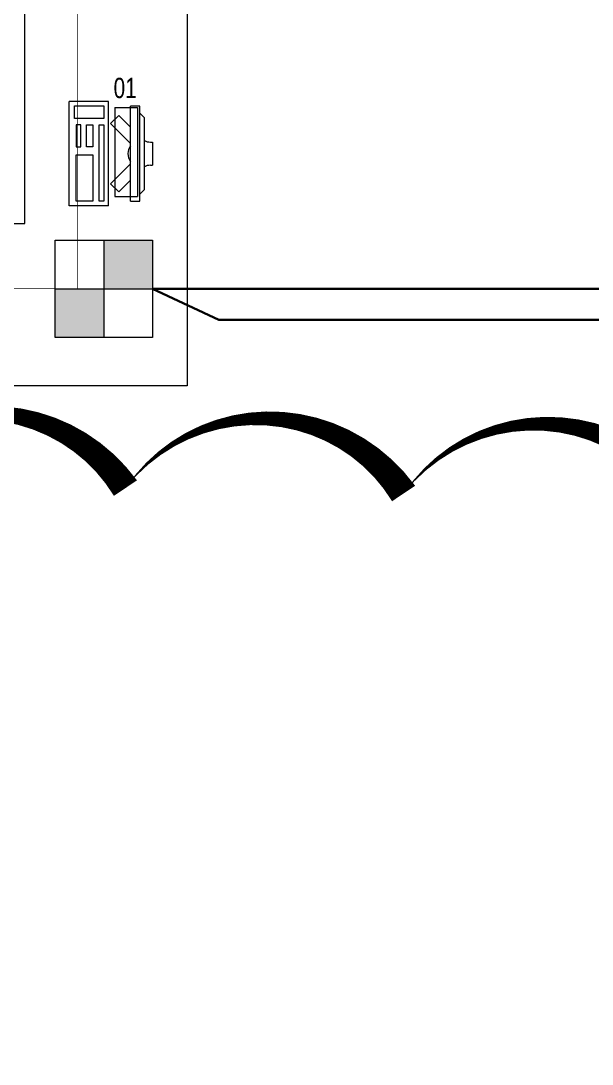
# Model space of a CAD drawing. Header units: metres. Extents: x 75097 to 220695, y -1557923 to -1361206.
# Drawn here: x 102833 to 105298, y -1410951 to -1406448 of the extents above; entities that cross this region are included whole.
import ezdxf

# ---------------------------------------------------------------- set-up
doc = ezdxf.new("R2010")
doc.units = ezdxf.units.M
doc.layers.get('0').update_dxf_attribs({"lineweight": 0})
doc.layers.add('A-100 - Copy$0$Medical Equipment and Furniture', color=8, linetype='Continuous', lineweight=0)
doc.layers.add('E-LG', color=245, linetype='Continuous', lineweight=30)
doc.layers.add('E-POWR', color=7, linetype='Continuous', lineweight=9, true_color=0x4e7e3e)
doc.layers.add('REV 01', color=7, linetype='Continuous', lineweight=0, true_color=0xe41b4d)
doc.styles.add('A-100 - Copy$0$X3G_ENTITY_257CFD', font='swisscl.ttf', dxfattribs={"height": 200})

# ---------------------------------------------------------------- blocks, each defined once
blk = doc.blocks.new('FLOOR BOX')
at = {"layer": 'E-POWR'}
h = blk.add_hatch(color=256, dxfattribs=at)
h.dxf.hatch_style = 1
h.paths.add_polyline_path([(0, 300), (0, 0), (300, 0), (300, 300)])
h.paths.add_polyline_path([(0, -300), (0, 0), (-300, 0), (-300, -300)])
blk.add_lwpolyline([(-300, 300), (300, 300), (300, -300), (-300, -300)], close=True, dxfattribs=at)
for points in [[(0, 300), (0, -300)], [(-300, 0), (300, 0)]]:
    blk.add_lwpolyline(points, dxfattribs=at)
blk = doc.blocks.new('A-100 - Copy$0$ITCWLS1-P')
for p, q in [((-0.2651, 0.43, 0), (-0.3051, 0.43, 0)), ((-0.3051, 0.43, 0), (-0.3051, 0.02, 0)), ((-0.197, 0.4094), (-0.295, 0.4094)), ((-0.295, 0.0264), (-0.295, 0.4094)), ((-0.2651, 0.43, 0), (-0.2651, 0.02, 0)), ((-0.197, 0.0264), (-0.197, 0.4094)), ((-0.17, 0.45), (-0.17, 0)), ((-0.17, 0.45), (0, 0.45)), ((-0.1496, 0.4305), (-0.1291, 0.4305)), ((-0.1291, 0.4305), (-0.1291, 0.4089)), ((0, 0.45), (0, 0)), ((-0.3251, 0.38, 0), (-0.3051, 0.4, 0)), ((-0.3251, 0.38, 0), (-0.3251, 0.07, 0)), ((-0.3503, 0.275), (-0.3596, 0.275)), ((-0.3596, 0.175), (-0.3596, 0.275)), ((-0.3503, 0.175), (-0.3596, 0.175)), ((-0.3251, 0.07, 0), (-0.3051, 0.05, 0)), ((-0.3051, 0.02, 0), (-0.2651, 0.02, 0)), ((-0.197, 0.0264), (-0.295, 0.0264)), ((-0.17, 0), (0, 0))]:
    blk.add_line(p, q)
at = {"extrusion": (2.48281e-10, 3.18408e-10, -1)}
for p, q in [((-0.2651, 0.3395), (-0.2144, 0.3902)), ((-0.1791, 0.3548), (-0.2144, 0.3902)), ((-0.2651, 0.2688), (-0.1791, 0.3548))]:
    blk.add_line(p, q, dxfattribs=at)
at = {"extrusion": (2.48281e-10, -3.18408e-10, -1)}
for p, q in [((-0.2651, 0.1812), (-0.1791, 0.0952)), ((-0.2651, 0.1105), (-0.2144, 0.0598)), ((-0.1791, 0.0952), (-0.2144, 0.0598))]:
    blk.add_line(p, q, dxfattribs=at)
for points in [[(-0.1291, 0.4089), (-0.1291, 0.1), (-0.1496, 0.1), (-0.1496, 0.4305)], [(-0.1496, 0.1), (-0.1496, 0.1), (-0.1496, 0.1), (-0.1496, 0.1), (-0.1496, 0.1), (-0.1496, 0.1), (-0.1496, 0.1), (-0.1496, 0.1), (-0.1496, 0.1)], [(-0.1496, 0.1), (-0.1496, 0.1), (-0.1496, 0.1), (-0.1496, 0.1), (-0.1496, 0.1), (-0.1496, 0.1), (-0.1496, 0.1), (-0.1496, 0.1), (-0.1496, 0.1), (-0.1496, 0.1), (-0.1496, 0.1), (-0.1496, 0.1), (-0.1496, 0.1), (-0.1496, 0.1), (-0.1496, 0.1), (-0.1496, 0.1), (-0.1496, 0.1), (-0.1496, 0.1)], [(-0.1496, 0.1), (-0.1496, 0.1), (-0.1496, 0.1), (-0.1496, 0.1), (-0.1496, 0.1), (-0.1496, 0.1), (-0.1496, 0.1), (-0.1496, 0.1), (-0.1496, 0.1), (-0.1496, 0.1)], [(-0.1496, 0.1), (-0.1496, 0.1), (-0.1496, 0.1), (-0.1496, 0.1), (-0.1496, 0.1), (-0.1496, 0.1), (-0.1496, 0.1)], [(-0.1496, 0.1), (-0.1496, 0.1), (-0.1496, 0.1), (-0.1496, 0.1), (-0.1496, 0.1), (-0.1496, 0.1), (-0.1496, 0.1), (-0.1496, 0.1), (-0.1496, 0.1), (-0.1496, 0.1)], [(-0.1496, 0.1), (-0.1496, 0.1), (-0.1496, 0.1), (-0.1496, 0.1), (-0.1496, 0.1), (-0.1496, 0.1), (-0.1496, 0.1), (-0.1496, 0.1), (-0.1496, 0.1), (-0.1496, 0.1), (-0.1496, 0.1), (-0.1496, 0.1), (-0.1496, 0.1), (-0.1496, 0.1), (-0.1496, 0.1)], [(-0.1496, 0.1), (-0.1496, 0.1), (-0.1496, 0.1), (-0.1496, 0.1), (-0.1496, 0.1), (-0.1496, 0.1), (-0.1496, 0.1), (-0.1496, 0.1), (-0.1496, 0.1), (-0.1496, 0.1)], [(-0.1496, 0.1), (-0.1496, 0.1), (-0.1496, 0.1), (-0.1496, 0.1), (-0.1496, 0.1), (-0.1496, 0.1), (-0.1496, 0.1), (-0.1496, 0.1), (-0.1496, 0.1), (-0.1496, 0.1)], [(-0.1496, 0.1), (-0.1496, 0.1), (-0.1496, 0.1), (-0.1496, 0.1), (-0.1496, 0.1), (-0.1496, 0.1), (-0.1496, 0.1), (-0.1496, 0.1), (-0.1496, 0.1), (-0.1496, 0.1), (-0.1496, 0.1), (-0.1496, 0.1), (-0.1496, 0.1), (-0.1496, 0.1), (-0.1496, 0.1), (-0.1496, 0.1), (-0.1496, 0.1), (-0.1496, 0.1), (-0.1496, 0.1), (-0.1496, 0.1), (-0.1496, 0.1), (-0.1496, 0.1), (-0.1496, 0.1), (-0.1496, 0.1), (-0.1496, 0.1), (-0.1496, 0.1), (-0.1496, 0.1), (-0.1496, 0.1), (-0.1496, 0.1), (-0.1496, 0.1), (-0.1496, 0.1), (-0.1496, 0.1), (-0.1496, 0.1), (-0.1496, 0.1), (-0.1496, 0.1), (-0.1496, 0.1), (-0.1496, 0.1), (-0.1496, 0.1), (-0.1496, 0.1), (-0.1496, 0.1), (-0.1496, 0.1), (-0.1496, 0.1), (-0.1496, 0.1), (-0.1496, 0.1), (-0.1496, 0.1), (-0.1496, 0.1), (-0.1496, 0.1), (-0.1496, 0.1), (-0.1496, 0.1), (-0.1496, 0.1), (-0.1496, 0.1), (-0.1496, 0.1), (-0.1496, 0.1), (-0.1496, 0.1)], [(-0.1496, 0.1), (-0.1496, 0.1), (-0.1496, 0.1), (-0.1496, 0.1), (-0.1496, 0.1), (-0.1496, 0.1), (-0.1496, 0.1), (-0.1496, 0.1), (-0.1496, 0.1), (-0.1496, 0.1), (-0.1496, 0.1), (-0.1496, 0.1), (-0.1496, 0.1), (-0.1496, 0.1), (-0.1496, 0.1), (-0.1496, 0.1), (-0.1496, 0.1), (-0.1496, 0.1), (-0.1496, 0.1), (-0.1496, 0.1), (-0.1496, 0.1), (-0.1496, 0.1), (-0.1496, 0.1), (-0.1496, 0.1), (-0.1496, 0.1), (-0.1496, 0.1), (-0.1496, 0.1), (-0.1496, 0.1), (-0.1496, 0.1), (-0.1496, 0.1), (-0.1496, 0.1), (-0.1496, 0.1), (-0.1496, 0.1), (-0.1496, 0.1), (-0.1496, 0.1), (-0.1496, 0.1), (-0.1496, 0.1), (-0.1496, 0.1), (-0.1496, 0.1), (-0.1496, 0.1), (-0.1496, 0.1), (-0.1496, 0.1), (-0.1496, 0.1), (-0.1496, 0.1), (-0.1496, 0.1), (-0.1496, 0.1), (-0.1496, 0.1), (-0.1496, 0.1), (-0.1496, 0.1), (-0.1496, 0.1), (-0.1496, 0.1), (-0.1496, 0.1), (-0.1496, 0.1), (-0.1496, 0.1), (-0.1496, 0.1), (-0.1496, 0.1), (-0.1496, 0.1), (-0.1496, 0.1), (-0.1496, 0.1), (-0.1496, 0.1), (-0.1496, 0.1), (-0.1496, 0.1), (-0.1496, 0.1), (-0.1496, 0.1), (-0.1496, 0.1), (-0.1496, 0.1), (-0.1496, 0.1), (-0.1496, 0.1), (-0.1496, 0.1), (-0.1496, 0.1), (-0.1496, 0.1), (-0.1496, 0.1), (-0.1496, 0.1), (-0.1496, 0.1), (-0.1496, 0.1), (-0.1496, 0.1), (-0.1496, 0.1), (-0.1496, 0.1), (-0.1496, 0.1), (-0.1496, 0.1), (-0.1496, 0.1), (-0.1496, 0.1), (-0.1496, 0.1), (-0.1496, 0.1), (-0.1496, 0.1), (-0.1496, 0.1), (-0.1496, 0.1), (-0.1496, 0.1), (-0.1496, 0.1)], [(-0.1496, 0.1), (-0.1496, 0.1), (-0.1496, 0.1), (-0.1496, 0.1), (-0.1496, 0.1), (-0.1496, 0.1), (-0.1496, 0.1), (-0.1496, 0.1), (-0.1496, 0.1), (-0.1496, 0.1), (-0.1496, 0.1), (-0.1496, 0.1)], [(-0.1496, 0.1), (-0.1496, 0.1), (-0.1496, 0.1), (-0.1496, 0.1), (-0.1496, 0.1), (-0.1496, 0.1), (-0.1496, 0.1)], [(-0.1496, 0.1), (-0.1496, 0.1), (-0.1496, 0.1), (-0.1496, 0.1), (-0.1496, 0.1), (-0.1496, 0.1), (-0.1496, 0.1), (-0.1496, 0.1), (-0.1496, 0.1), (-0.1496, 0.1), (-0.1496, 0.1), (-0.1496, 0.1), (-0.1496, 0.1), (-0.1496, 0.1), (-0.1496, 0.1), (-0.1496, 0.1), (-0.1496, 0.1)], [(-0.1496, 0.1), (-0.1496, 0.1), (-0.1496, 0.1), (-0.1496, 0.1), (-0.1496, 0.1), (-0.1496, 0.1), (-0.1496, 0.1), (-0.1496, 0.1), (-0.1496, 0.1), (-0.1496, 0.1), (-0.1496, 0.1), (-0.1496, 0.1), (-0.1496, 0.1), (-0.1496, 0.1), (-0.1496, 0.1), (-0.1496, 0.1), (-0.1496, 0.1), (-0.1496, 0.1), (-0.1496, 0.1), (-0.1496, 0.1), (-0.1496, 0.1), (-0.1496, 0.1), (-0.1496, 0.1), (-0.1496, 0.1), (-0.1496, 0.1), (-0.1496, 0.1), (-0.1496, 0.1), (-0.1496, 0.1), (-0.1496, 0.1), (-0.1496, 0.1), (-0.1496, 0.1), (-0.1496, 0.1), (-0.1496, 0.1), (-0.1496, 0.1), (-0.1496, 0.1), (-0.1496, 0.1), (-0.1496, 0.1), (-0.1496, 0.1), (-0.1496, 0.1), (-0.1496, 0.1), (-0.1496, 0.1), (-0.1496, 0.1), (-0.1496, 0.1), (-0.1496, 0.1), (-0.1496, 0.1), (-0.1496, 0.1), (-0.1496, 0.1), (-0.1496, 0.1), (-0.1496, 0.1), (-0.1496, 0.1), (-0.1496, 0.1), (-0.1496, 0.1), (-0.1496, 0.1), (-0.1496, 0.1), (-0.1496, 0.1), (-0.1496, 0.1), (-0.1496, 0.1), (-0.1496, 0.1), (-0.1496, 0.1), (-0.1496, 0.1), (-0.1496, 0.1), (-0.1496, 0.1), (-0.1496, 0.1), (-0.1496, 0.1), (-0.1496, 0.1), (-0.1496, 0.1), (-0.1496, 0.1), (-0.1496, 0.1), (-0.1496, 0.1), (-0.1496, 0.1), (-0.1496, 0.1), (-0.1496, 0.1), (-0.1496, 0.1), (-0.1496, 0.1), (-0.1496, 0.1), (-0.1496, 0.1), (-0.1496, 0.1), (-0.1496, 0.1), (-0.1496, 0.1), (-0.1496, 0.1), (-0.1496, 0.1), (-0.1496, 0.1), (-0.1496, 0.1), (-0.1496, 0.1), (-0.1496, 0.1), (-0.1496, 0.1), (-0.1496, 0.1), (-0.1496, 0.1), (-0.1496, 0.1), (-0.1496, 0.1), (-0.1496, 0.1), (-0.1496, 0.1), (-0.1496, 0.1), (-0.1496, 0.1), (-0.1496, 0.1), (-0.1496, 0.1), (-0.1496, 0.1), (-0.1496, 0.1), (-0.1496, 0.1), (-0.1496, 0.1), (-0.1496, 0.1), (-0.1496, 0.1), (-0.1496, 0.1), (-0.1496, 0.1), (-0.1496, 0.1), (-0.1496, 0.1), (-0.1496, 0.1), (-0.1496, 0.1), (-0.1496, 0.1), (-0.1496, 0.1), (-0.1496, 0.1)], [(-0.1496, 0.1), (-0.1496, 0.1), (-0.1496, 0.1), (-0.1496, 0.1), (-0.1496, 0.1), (-0.1496, 0.1), (-0.1496, 0.1), (-0.1496, 0.1)]]:
    blk.add_lwpolyline(points)
for points in [[(-0.1019, 0.4305), (-0.0304, 0.4305), (-0.0304, 0.2294), (-0.1019, 0.2294)], [(-0.1019, 0.1954), (-0.0747, 0.1954), (-0.0747, 0.1), (-0.1019, 0.1)], [(-0.0304, 0.1954), (-0.0508, 0.1954), (-0.0508, 0.1), (-0.0304, 0.1)], [(-0.1496, 0.1), (-0.1496, 0.1), (-0.1496, 0.1), (-0.1496, 0.1), (-0.1496, 0.1), (-0.1496, 0.1), (-0.1496, 0.1), (-0.1496, 0.1), (-0.1496, 0.1), (-0.1496, 0.1), (-0.1496, 0.1), (-0.1496, 0.1), (-0.1496, 0.1), (-0.1496, 0.1), (-0.1496, 0.1), (-0.1496, 0.1), (-0.1496, 0.1), (-0.1496, 0.1), (-0.1496, 0.1), (-0.1496, 0.1), (-0.1496, 0.1), (-0.1496, 0.1), (-0.1496, 0.1), (-0.1496, 0.1), (-0.1496, 0.1), (-0.1496, 0.1), (-0.1496, 0.1), (-0.1496, 0.1), (-0.1496, 0.1), (-0.1496, 0.1), (-0.1496, 0.1), (-0.1496, 0.1), (-0.1496, 0.1), (-0.1496, 0.1), (-0.1496, 0.1), (-0.1496, 0.1), (-0.1496, 0.1), (-0.1496, 0.1), (-0.1496, 0.1), (-0.1496, 0.1), (-0.1496, 0.1), (-0.1496, 0.1), (-0.1496, 0.1), (-0.1496, 0.1), (-0.1496, 0.1), (-0.1496, 0.1), (-0.1496, 0.1), (-0.1496, 0.1), (-0.1496, 0.1), (-0.1496, 0.1), (-0.1496, 0.1), (-0.1496, 0.1), (-0.1496, 0.1), (-0.1496, 0.1), (-0.1496, 0.1), (-0.1496, 0.1), (-0.1496, 0.1), (-0.1496, 0.1), (-0.1496, 0.1), (-0.1496, 0.1), (-0.1496, 0.1), (-0.1496, 0.1), (-0.1496, 0.1), (-0.1496, 0.1), (-0.1496, 0.1), (-0.1496, 0.1), (-0.1496, 0.1), (-0.1496, 0.1), (-0.1496, 0.1), (-0.1496, 0.1), (-0.1496, 0.1), (-0.1496, 0.1), (-0.1496, 0.1), (-0.1496, 0.1), (-0.1496, 0.1), (-0.1496, 0.1), (-0.1496, 0.1), (-0.1496, 0.1), (-0.1496, 0.1), (-0.1496, 0.1), (-0.1496, 0.1), (-0.1496, 0.1), (-0.1496, 0.1), (-0.1496, 0.1), (-0.1496, 0.1), (-0.1496, 0.1), (-0.1496, 0.1), (-0.1496, 0.1), (-0.1496, 0.1), (-0.1496, 0.1), (-0.1496, 0.1), (-0.1496, 0.1), (-0.1496, 0.1), (-0.1496, 0.1), (-0.1496, 0.1), (-0.1496, 0.1), (-0.1496, 0.1), (-0.1496, 0.1), (-0.1496, 0.1), (-0.1496, 0.1), (-0.1496, 0.1), (-0.1496, 0.1), (-0.1496, 0.1), (-0.1496, 0.1), (-0.1496, 0.1), (-0.1496, 0.1), (-0.1496, 0.1), (-0.1496, 0.1), (-0.1496, 0.1), (-0.1496, 0.1), (-0.1496, 0.1), (-0.1496, 0.1), (-0.1496, 0.1), (-0.1496, 0.1), (-0.1496, 0.1), (-0.1496, 0.1), (-0.1496, 0.1), (-0.1496, 0.1), (-0.1496, 0.1), (-0.1496, 0.1), (-0.1496, 0.1), (-0.1496, 0.1), (-0.1496, 0.1), (-0.1496, 0.1), (-0.1496, 0.1), (-0.1496, 0.1), (-0.1496, 0.1), (-0.1496, 0.1), (-0.1496, 0.1), (-0.1496, 0.1), (-0.1496, 0.1), (-0.1496, 0.1), (-0.1496, 0.1), (-0.1496, 0.1), (-0.1496, 0.1), (-0.1496, 0.1), (-0.1496, 0.1), (-0.1496, 0.1), (-0.1496, 0.1), (-0.1496, 0.1), (-0.1496, 0.1), (-0.1496, 0.1), (-0.1496, 0.1), (-0.1496, 0.1), (-0.1496, 0.1), (-0.1496, 0.1), (-0.1496, 0.1), (-0.1496, 0.1), (-0.1496, 0.1), (-0.1496, 0.1), (-0.1496, 0.1), (-0.1496, 0.1), (-0.1496, 0.1), (-0.1496, 0.1), (-0.1496, 0.1), (-0.1496, 0.1), (-0.1496, 0.1), (-0.1496, 0.1), (-0.1496, 0.1), (-0.1496, 0.1), (-0.1496, 0.1), (-0.1496, 0.1), (-0.1496, 0.1), (-0.1496, 0.1), (-0.1496, 0.1), (-0.1496, 0.1), (-0.1496, 0.1), (-0.1496, 0.1), (-0.1496, 0.1), (-0.1496, 0.1), (-0.1496, 0.1), (-0.1496, 0.1), (-0.1496, 0.1), (-0.1496, 0.1), (-0.1496, 0.1), (-0.1496, 0.1), (-0.1496, 0.1), (-0.1496, 0.1), (-0.1496, 0.1), (-0.1496, 0.1), (-0.1496, 0.1), (-0.1496, 0.1), (-0.1496, 0.1), (-0.1496, 0.1), (-0.1496, 0.1), (-0.1496, 0.1), (-0.1496, 0.1), (-0.1496, 0.1), (-0.1496, 0.1), (-0.1496, 0.1), (-0.1496, 0.1), (-0.1496, 0.1), (-0.1496, 0.1), (-0.1496, 0.1), (-0.1496, 0.1), (-0.1496, 0.1), (-0.1496, 0.1), (-0.1496, 0.1), (-0.1496, 0.1), (-0.1496, 0.1), (-0.1496, 0.1), (-0.1496, 0.1), (-0.1496, 0.1), (-0.1496, 0.1), (-0.1496, 0.1), (-0.1496, 0.1), (-0.1496, 0.1), (-0.1496, 0.1), (-0.1496, 0.1), (-0.1496, 0.1), (-0.1496, 0.1), (-0.1496, 0.1), (-0.1496, 0.1), (-0.1496, 0.1), (-0.1496, 0.1), (-0.1496, 0.1), (-0.1496, 0.1), (-0.1496, 0.1), (-0.1496, 0.1), (-0.1496, 0.1), (-0.1496, 0.1), (-0.1496, 0.1), (-0.1496, 0.1), (-0.1496, 0.1), (-0.1496, 0.1), (-0.1496, 0.1), (-0.1496, 0.1), (-0.1496, 0.1), (-0.1496, 0.1), (-0.1496, 0.1), (-0.1496, 0.1), (-0.1496, 0.1), (-0.1496, 0.1), (-0.1496, 0.1), (-0.1496, 0.1), (-0.1496, 0.1), (-0.1496, 0.1), (-0.1496, 0.1), (-0.1496, 0.1), (-0.1496, 0.1), (-0.1496, 0.1), (-0.1496, 0.1), (-0.1496, 0.1), (-0.1496, 0.1), (-0.1496, 0.1), (-0.1496, 0.1), (-0.1496, 0.1), (-0.1496, 0.1), (-0.1496, 0.1), (-0.1496, 0.1), (-0.1496, 0.1), (-0.1496, 0.1), (-0.1496, 0.1), (-0.1496, 0.1), (-0.1496, 0.1), (-0.1496, 0.1), (-0.1496, 0.1), (-0.1496, 0.1), (-0.1496, 0.1), (-0.1496, 0.1), (-0.1496, 0.1), (-0.1496, 0.1), (-0.1496, 0.1), (-0.1496, 0.1), (-0.1496, 0.1), (-0.1496, 0.1), (-0.1496, 0.1), (-0.1496, 0.1), (-0.1496, 0.1), (-0.1496, 0.1), (-0.1496, 0.1), (-0.1496, 0.1), (-0.1496, 0.1), (-0.1496, 0.1), (-0.1496, 0.1), (-0.1496, 0.1), (-0.1496, 0.1)], [(-0.1496, 0.1), (-0.1496, 0.1), (-0.1496, 0.1), (-0.1496, 0.1), (-0.1496, 0.1), (-0.1496, 0.1), (-0.1496, 0.1), (-0.1496, 0.1), (-0.1496, 0.1), (-0.1496, 0.1), (-0.1496, 0.1), (-0.1496, 0.1), (-0.1496, 0.1), (-0.1496, 0.1), (-0.1496, 0.1), (-0.1496, 0.1), (-0.1496, 0.1), (-0.1496, 0.1), (-0.1496, 0.1), (-0.1496, 0.1), (-0.1496, 0.1), (-0.1496, 0.1), (-0.1496, 0.1), (-0.1496, 0.1), (-0.1496, 0.1), (-0.1496, 0.1), (-0.1496, 0.1), (-0.1496, 0.1), (-0.1496, 0.1), (-0.1496, 0.1), (-0.1496, 0.1), (-0.1496, 0.1), (-0.1496, 0.1), (-0.1496, 0.1), (-0.1496, 0.1), (-0.1496, 0.1), (-0.1496, 0.1), (-0.1496, 0.1), (-0.1496, 0.1), (-0.1496, 0.1), (-0.1496, 0.1), (-0.1496, 0.1), (-0.1496, 0.1), (-0.1496, 0.1), (-0.1496, 0.1), (-0.1496, 0.1), (-0.1496, 0.1), (-0.1496, 0.1), (-0.1496, 0.1), (-0.1496, 0.1), (-0.1496, 0.1), (-0.1496, 0.1), (-0.1496, 0.1), (-0.1496, 0.1), (-0.1496, 0.1), (-0.1496, 0.1), (-0.1496, 0.1), (-0.1496, 0.1), (-0.1496, 0.1), (-0.1496, 0.1), (-0.1496, 0.1), (-0.1496, 0.1), (-0.1496, 0.1), (-0.1496, 0.1), (-0.1496, 0.1), (-0.1496, 0.1), (-0.1496, 0.1), (-0.1496, 0.1), (-0.1496, 0.1), (-0.1496, 0.1), (-0.1496, 0.1), (-0.1496, 0.1), (-0.1496, 0.1), (-0.1496, 0.1), (-0.1496, 0.1), (-0.1496, 0.1), (-0.1496, 0.1), (-0.1496, 0.1), (-0.1496, 0.1), (-0.1496, 0.1), (-0.1496, 0.1), (-0.1496, 0.1), (-0.1496, 0.1), (-0.1496, 0.1), (-0.1496, 0.1), (-0.1496, 0.1), (-0.1496, 0.1), (-0.1496, 0.1), (-0.1496, 0.1), (-0.1496, 0.1), (-0.1496, 0.1), (-0.1496, 0.1), (-0.1496, 0.1), (-0.1496, 0.1), (-0.1496, 0.1), (-0.1496, 0.1), (-0.1496, 0.1), (-0.1496, 0.1), (-0.1496, 0.1), (-0.1496, 0.1), (-0.1496, 0.1), (-0.1496, 0.1), (-0.1496, 0.1), (-0.1496, 0.1), (-0.1496, 0.1), (-0.1496, 0.1), (-0.1496, 0.1), (-0.1496, 0.1), (-0.1496, 0.1), (-0.1496, 0.1), (-0.1496, 0.1), (-0.1496, 0.1), (-0.1496, 0.1), (-0.1496, 0.1), (-0.1496, 0.1), (-0.1496, 0.1), (-0.1496, 0.1), (-0.1496, 0.1), (-0.1496, 0.1), (-0.1496, 0.1), (-0.1496, 0.1), (-0.1496, 0.1), (-0.1496, 0.1), (-0.1496, 0.1), (-0.1496, 0.1), (-0.1496, 0.1), (-0.1496, 0.1), (-0.1496, 0.1), (-0.1496, 0.1), (-0.1496, 0.1), (-0.1496, 0.1), (-0.1496, 0.1), (-0.1496, 0.1), (-0.1496, 0.1), (-0.1496, 0.1), (-0.1496, 0.1), (-0.1496, 0.1), (-0.1496, 0.1), (-0.1496, 0.1), (-0.1496, 0.1), (-0.1496, 0.1), (-0.1496, 0.1), (-0.1496, 0.1), (-0.1496, 0.1), (-0.1496, 0.1), (-0.1496, 0.1), (-0.1496, 0.1), (-0.1496, 0.1), (-0.1496, 0.1), (-0.1496, 0.1), (-0.1496, 0.1), (-0.1496, 0.1), (-0.1496, 0.1), (-0.1496, 0.1), (-0.1496, 0.1), (-0.1496, 0.1), (-0.1496, 0.1), (-0.1496, 0.1), (-0.1496, 0.1), (-0.1496, 0.1), (-0.1496, 0.1), (-0.1496, 0.1), (-0.1496, 0.1), (-0.1496, 0.1), (-0.1496, 0.1), (-0.1496, 0.1), (-0.1496, 0.1), (-0.1496, 0.1), (-0.1496, 0.1), (-0.1496, 0.1), (-0.1496, 0.1), (-0.1496, 0.1), (-0.1496, 0.1), (-0.1496, 0.1), (-0.1496, 0.1), (-0.1496, 0.1), (-0.1496, 0.1), (-0.1496, 0.1), (-0.1496, 0.1), (-0.1496, 0.1), (-0.1496, 0.1), (-0.1496, 0.1), (-0.1496, 0.1), (-0.1496, 0.1), (-0.1496, 0.1), (-0.1496, 0.1), (-0.1496, 0.1), (-0.1496, 0.1), (-0.1496, 0.1), (-0.1496, 0.1), (-0.1496, 0.1), (-0.1496, 0.1), (-0.1496, 0.1), (-0.1496, 0.1), (-0.1496, 0.1), (-0.1496, 0.1), (-0.1496, 0.1), (-0.1496, 0.1), (-0.1496, 0.1), (-0.1496, 0.1), (-0.1496, 0.1), (-0.1496, 0.1), (-0.1496, 0.1), (-0.1496, 0.1), (-0.1496, 0.1), (-0.1496, 0.1), (-0.1496, 0.1), (-0.1496, 0.1), (-0.1496, 0.1), (-0.1496, 0.1), (-0.1496, 0.1), (-0.1496, 0.1), (-0.1496, 0.1), (-0.1496, 0.1)], [(-0.1496, 0.1), (-0.1496, 0.1), (-0.1496, 0.1), (-0.1496, 0.1), (-0.1496, 0.1), (-0.1496, 0.1), (-0.1496, 0.1), (-0.1496, 0.1), (-0.1496, 0.1), (-0.1496, 0.1), (-0.1496, 0.1), (-0.1496, 0.1), (-0.1496, 0.1), (-0.1496, 0.1), (-0.1496, 0.1), (-0.1496, 0.1), (-0.1496, 0.1), (-0.1496, 0.1), (-0.1496, 0.1), (-0.1496, 0.1), (-0.1496, 0.1), (-0.1496, 0.1), (-0.1496, 0.1), (-0.1496, 0.1), (-0.1496, 0.1), (-0.1496, 0.1), (-0.1496, 0.1), (-0.1496, 0.1), (-0.1496, 0.1), (-0.1496, 0.1), (-0.1496, 0.1), (-0.1496, 0.1), (-0.1496, 0.1), (-0.1496, 0.1), (-0.1496, 0.1), (-0.1496, 0.1), (-0.1496, 0.1), (-0.1496, 0.1), (-0.1496, 0.1), (-0.1496, 0.1), (-0.1496, 0.1), (-0.1496, 0.1), (-0.1496, 0.1), (-0.1496, 0.1), (-0.1496, 0.1), (-0.1496, 0.1), (-0.1496, 0.1), (-0.1496, 0.1), (-0.1496, 0.1), (-0.1496, 0.1), (-0.1496, 0.1), (-0.1496, 0.1), (-0.1496, 0.1), (-0.1496, 0.1), (-0.1496, 0.1), (-0.1496, 0.1), (-0.1496, 0.1), (-0.1496, 0.1), (-0.1496, 0.1), (-0.1496, 0.1), (-0.1496, 0.1), (-0.1496, 0.1), (-0.1496, 0.1), (-0.1496, 0.1), (-0.1496, 0.1), (-0.1496, 0.1), (-0.1496, 0.1), (-0.1496, 0.1), (-0.1496, 0.1), (-0.1496, 0.1), (-0.1496, 0.1), (-0.1496, 0.1), (-0.1496, 0.1), (-0.1496, 0.1), (-0.1496, 0.1), (-0.1496, 0.1), (-0.1496, 0.1), (-0.1496, 0.1), (-0.1496, 0.1), (-0.1496, 0.1), (-0.1496, 0.1), (-0.1496, 0.1), (-0.1496, 0.1), (-0.1496, 0.1), (-0.1496, 0.1), (-0.1496, 0.1), (-0.1496, 0.1), (-0.1496, 0.1), (-0.1496, 0.1), (-0.1496, 0.1), (-0.1496, 0.1), (-0.1496, 0.1), (-0.1496, 0.1), (-0.1496, 0.1), (-0.1496, 0.1), (-0.1496, 0.1), (-0.1496, 0.1), (-0.1496, 0.1), (-0.1496, 0.1), (-0.1496, 0.1), (-0.1496, 0.1), (-0.1496, 0.1), (-0.1496, 0.1), (-0.1496, 0.1), (-0.1496, 0.1), (-0.1496, 0.1), (-0.1496, 0.1), (-0.1496, 0.1), (-0.1496, 0.1), (-0.1496, 0.1), (-0.1496, 0.1), (-0.1496, 0.1), (-0.1496, 0.1), (-0.1496, 0.1), (-0.1496, 0.1), (-0.1496, 0.1), (-0.1496, 0.1), (-0.1496, 0.1), (-0.1496, 0.1), (-0.1496, 0.1), (-0.1496, 0.1), (-0.1496, 0.1), (-0.1496, 0.1), (-0.1496, 0.1), (-0.1496, 0.1), (-0.1496, 0.1), (-0.1496, 0.1), (-0.1496, 0.1), (-0.1496, 0.1), (-0.1496, 0.1), (-0.1496, 0.1), (-0.1496, 0.1), (-0.1496, 0.1), (-0.1496, 0.1), (-0.1496, 0.1), (-0.1496, 0.1), (-0.1496, 0.1), (-0.1496, 0.1), (-0.1496, 0.1), (-0.1496, 0.1), (-0.1496, 0.1), (-0.1496, 0.1), (-0.1496, 0.1), (-0.1496, 0.1), (-0.1496, 0.1), (-0.1496, 0.1), (-0.1496, 0.1), (-0.1496, 0.1), (-0.1496, 0.1), (-0.1496, 0.1), (-0.1496, 0.1), (-0.1496, 0.1), (-0.1496, 0.1), (-0.1496, 0.1), (-0.1496, 0.1), (-0.1496, 0.1), (-0.1496, 0.1), (-0.1496, 0.1), (-0.1496, 0.1), (-0.1496, 0.1), (-0.1496, 0.1), (-0.1496, 0.1), (-0.1496, 0.1), (-0.1496, 0.1), (-0.1496, 0.1), (-0.1496, 0.1), (-0.1496, 0.1), (-0.1496, 0.1), (-0.1496, 0.1), (-0.1496, 0.1), (-0.1496, 0.1), (-0.1496, 0.1), (-0.1496, 0.1), (-0.1496, 0.1), (-0.1496, 0.1), (-0.1496, 0.1), (-0.1496, 0.1), (-0.1496, 0.1), (-0.1496, 0.1), (-0.1496, 0.1), (-0.1496, 0.1), (-0.1496, 0.1), (-0.1496, 0.1), (-0.1496, 0.1), (-0.1496, 0.1), (-0.1496, 0.1), (-0.1496, 0.1), (-0.1496, 0.1), (-0.1496, 0.1), (-0.1496, 0.1), (-0.1496, 0.1), (-0.1496, 0.1), (-0.1496, 0.1), (-0.1496, 0.1), (-0.1496, 0.1), (-0.1496, 0.1), (-0.1496, 0.1), (-0.1496, 0.1), (-0.1496, 0.1), (-0.1496, 0.1), (-0.1496, 0.1), (-0.1496, 0.1), (-0.1496, 0.1), (-0.1496, 0.1), (-0.1496, 0.1), (-0.1496, 0.1), (-0.1496, 0.1), (-0.1496, 0.1), (-0.1496, 0.1), (-0.1496, 0.1), (-0.1496, 0.1), (-0.1496, 0.1), (-0.1496, 0.1), (-0.1496, 0.1), (-0.1496, 0.1), (-0.1496, 0.1), (-0.1496, 0.1), (-0.1496, 0.1), (-0.1496, 0.1)], [(-0.1496, 0.0727), (-0.0236, 0.0727), (-0.0236, 0.0182), (-0.1496, 0.0182)]]:
    blk.add_lwpolyline(points, close=True)
for centre, radius, start, end in [((-0.3503, 0.325), 0.05, 270, 300.3093), ((-0.3089, 0.225), 0.0556, 321.9431, 38.0569), ((-0.3503, 0.125), 0.05, 59.6907, 90)]:
    blk.add_arc(centre, radius, start, end)
blk = doc.blocks.new('A-100 - Copy')
at = {"layer": 'A-100 - Copy$0$Medical Equipment and Furniture', "elevation": 2.4}
for points in [[(103550.3, -1404022.7), (103550.3, -1408022.7), (102850.3, -1408022.7)], [(102850.3, -1407322.7), (102850.3, -1404022.7), (103550.3, -1404022.7)], [(101102.4, -1407322.7), (102850.3, -1407322.7)], [(103550.3, -1407322.7), (103550.3, -1408022.7), (101102.4, -1408022.7), (101102.4, -1407322.7)]]:
    blk.add_lwpolyline(points, dxfattribs=at)
at = {"layer": 'A-100 - Copy$0$Medical Equipment and Furniture', "extrusion": (2.20203e-06, -2.34751e-05, 1), "xscale": 1000.000000000007, "yscale": 1000.000000000007, "zscale": 1000.000000000007, "rotation": 179.9985892363079}
blk.add_blockref('A-100 - Copy$0$ITCWLS1-P', (103041.7, -1406796.1, 35.6), dxfattribs=at)
at = {"layer": 'A-100 - Copy$0$Medical Equipment and Furniture', "insert": (103283.4, -1406693.7, 2.4), "char_height": 87.47, "attachment_point": 2, "style": 'A-100 - Copy$0$X3G_ENTITY_257CFD'}
blk.add_mtext('01', dxfattribs=at)

msp = doc.modelspace()

# ---------------------------------------------------------------- linework, layer by layer
at = {"layer": 'E-LG', "color": 1, "elevation": 0}
msp.add_lwpolyline([(107744.8, -1398668.1), (107611.9, -1398714.9), (105754.1, -1398714.9), (105294.3, -1398596.7), (105741.5, -1398787), (105741.5, -1407604.3), (103703.5, -1407604.3), (103401.5, -1407604.3), (103688.2, -1407738.1), (107542.5, -1407738.1), (107542.5, -1410371.4), (107744.8, -1410463.8), (107545.8, -1410575.1), (107545.8, -1413985.4), (107744.8, -1414061.2), (107544.4, -1414159.9), (107544.4, -1417307.8)], dxfattribs=at)
at = {"layer": 'E-POWR', "const_width": 3}
msp.add_lwpolyline([(103078.9, -1404209.6), (103078.9, -1404209.6), (103078.9, -1407604.3), (99479.9, -1407604.3), (99479.9, -1408961.1), (99479.9, -1414374.4), (99478.9, -1414948.2), (99479.9, -1417698.3), (99479.9, -1419865.6), (99479.9, -1419865.6)], dxfattribs=at)

# ---------------------------------------------------------------- block references
at = {"layer": 'E-POWR', "color": 87, "true_color": 0x4c7b3d, "xscale": 0.7, "yscale": 0.7, "zscale": 0.7}
msp.add_blockref('FLOOR BOX', (103191.5, -1407604.3), dxfattribs=at)

# ---------------------------------------------------------------- next in the draw order: block references
msp.add_blockref('A-100 - Copy', (0, 0))

# ---------------------------------------------------------------- next in the draw order: linework, layer by layer
at = {"layer": 'REV 01', "color": 6, "elevation": 0}
msp.add_lwpolyline([(98579, -1415559.1, 0, 120, -0.520567), (98563.2, -1414358.8, 0, 120, -0.520567), (98547.3, -1413158.6, 0, 120, -0.520567), (98531.5, -1411958.4, 0, 120, -0.520567), (98515.6, -1410758.1, 0, 120, -0.520567), (98499.8, -1409557.9, 0, 120, -0.520567), (98484.1, -1408371.3, 0, 120, -0.520567), (99684.2, -1408394.6, 0, 120, -0.520567), (100884.3, -1408417.9, 0, 120, -0.520567), (102084.5, -1408441.3, 0, 120, -0.520567), (103284.6, -1408464.6, 0, 120, -0.520567), (104484.7, -1408487.9, 0, 120, -0.520567), (105684.8, -1408511.2, 0, 120, -0.520567)], format="xyseb", dxfattribs=at)

doc.saveas('drawing.dxf')
